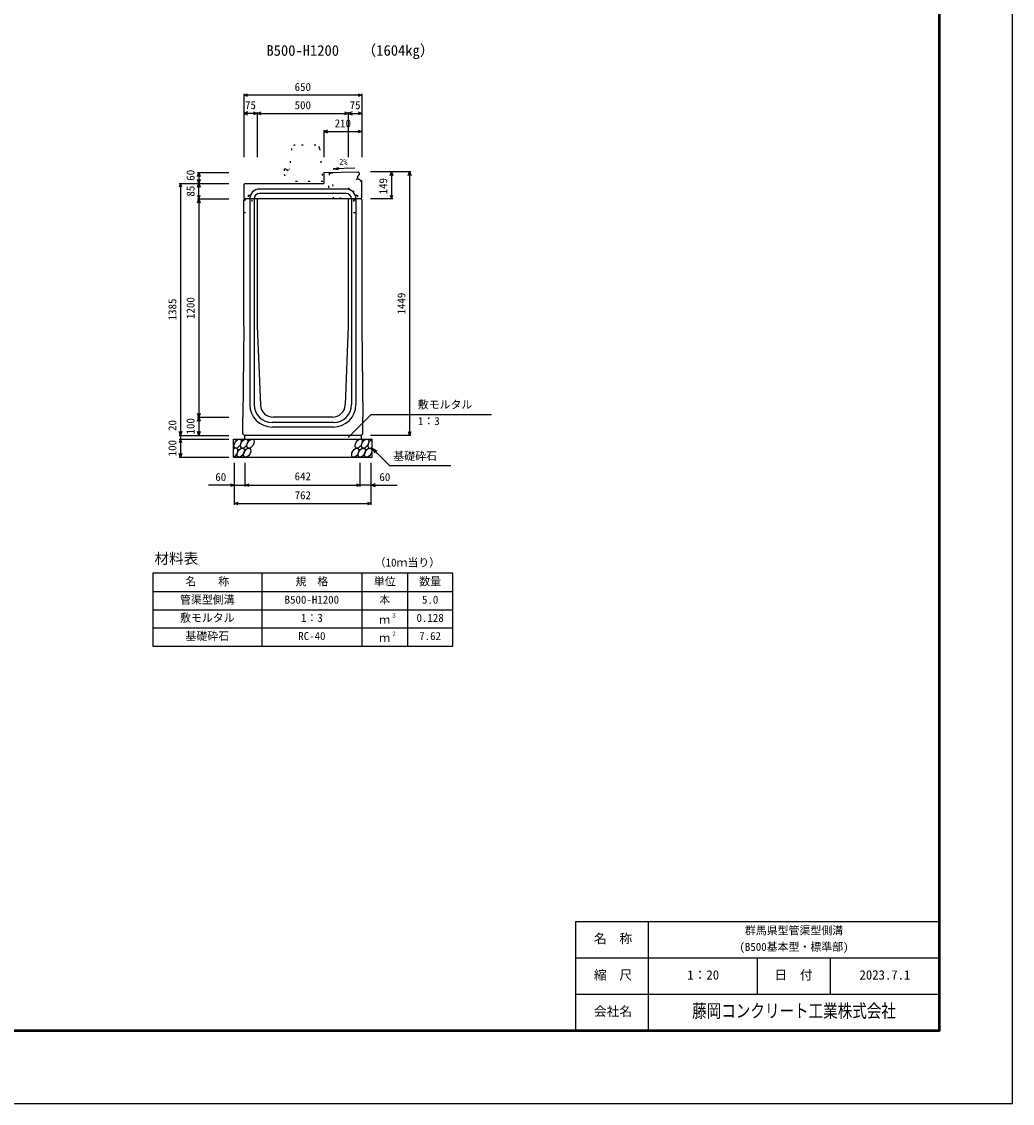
# Model space of a CAD drawing. Units: millimetres, scale not verified. Extents: x -12600 to 12600, y -5940 to 5940.
# Drawn here: x 7154 to 12600, y -5940 to 6 of the extents above; entities that cross this region are included whole.
import ezdxf
from ezdxf.enums import TextEntityAlignment as Align

# ---------------------------------------------------------------- set-up
doc = ezdxf.new("R2010")
doc.units = ezdxf.units.MM
doc.header["$LTSCALE"] = 40
doc.linetypes.add('DOTTED', pattern=[1.75, 0.25, -1.5])
for name, color, linetype, lineweight in [('0-0_DIM', 7, 'Continuous', 25), ('0-1_Defpoints', 5, 'Continuous', 25), ('0-2_HATCH', 6, 'Continuous', 25), ('0-3_HYO', 3, 'Continuous', 25), ('0-4_HYO2', 4, 'Continuous', 25), ('0-5_OUTLINE', 3, 'Continuous', 25), ('0-6_OUTLINE2', 4, 'DOTTED', 25), ('0-7_TXT', 7, 'Continuous', 25), ('0-8_WAKU', 3, 'Continuous', 25), ('0-9_WAKU-LINE', 7, 'Continuous', 25)]:
    doc.layers.add(name, color=color, linetype=linetype, lineweight=lineweight)
doc.layers.add('0-A_WAKU-TXT', color=7, linetype='Continuous')
doc.styles.add('ＭＳ ゴシック', font='')
doc.styles.get('ＭＳ ゴシック').set_extended_font_data('MS Gothic')

msp = doc.modelspace()

# ---------------------------------------------------------------- linework, layer by layer
at = {"layer": '0-0_DIM'}
for p, q in [((8375, -391.04), (8375, -738.54)), ((9025, -398.54), (8375, -398.54)), ((9025, -391.04), (9025, -738.54)), ((8450, -498.54), (8375, -498.54)), ((8450, -491.04), (8450, -738.54)), ((8450, -498.54), (8950, -498.54)), ((8950, -491.04), (8950, -738.54)), ((8950, -498.54), (9025, -498.54)), ((8815, -591.04), (8815, -738.54)), ((8815, -598.54), (9025, -598.54)), ((8120.5, -823.54), (8293, -823.54)), ((8128, -823.54), (8128, -883.54)), ((9294.5, -819.54), (9072, -819.54)), ((9187, -819.54), (9187, -968.54)), ((9287, -819.54), (9287, -2268.54)), ((8020.5, -883.54), (8293, -883.54)), ((8028, -883.54), (8028, -2268.54)), ((8128, -968.54), (8128, -883.54)), ((8120.5, -968.54), (8293, -968.54)), ((8128, -968.54), (8128, -2168.54)), ((9194.5, -968.54), (9072, -968.54)), ((8120.5, -2168.54), (8293, -2168.54)), ((8128, -2168.54), (8128, -2268.54)), ((8949.77, -2279.35), (9076, -2153.11)), ((9076, -2153.11), (9737.46, -2153.11)), ((8020.5, -2268.54), (8293, -2268.54)), ((8020.5, -2288.54), (8293, -2288.54)), ((8028, -2268.54), (8028, -2288.54)), ((8028, -2288.54), (8028, -2388.54)), ((9294.5, -2268.54), (9072, -2268.54)), ((9081, -2338.54), (9176.76, -2434.29)), ((9081, -2338.54), (9106.98, -2353.54)), ((9081, -2338.54), (9096, -2364.52)), ((8020.5, -2388.54), (8293, -2388.54)), ((8324, -2649.9), (8324, -2418.54)), ((8384, -2549.9), (8384, -2418.54)), ((9016, -2549.9), (9016, -2418.54)), ((9076, -2649.9), (9076, -2418.54)), ((9176.76, -2434.29), (9514.31, -2434.29)), ((8324, -2542.4), (8182.21, -2542.4)), ((8324, -2542.4), (8384, -2542.4)), ((8384, -2542.4), (9016, -2542.4)), ((9076, -2542.4), (9016, -2542.4)), ((9076, -2542.4), (9217.79, -2542.4)), ((8324, -2642.4), (9076, -2642.4))]:
    msp.add_line(p, q, dxfattribs=at)
for points in [[(8396.14, -406.23), (8375, -398.54), (8396.14, -390.84)], [(9003.86, -390.84), (9025, -398.54), (9003.86, -406.23)], [(8396.14, -490.84), (8375, -498.54), (8396.14, -506.23)], [(8428.86, -490.84), (8450, -498.54), (8428.86, -506.23)], [(8471.14, -506.23), (8450, -498.54), (8471.14, -490.84)], [(8928.86, -490.84), (8950, -498.54), (8928.86, -506.23)], [(8971.14, -490.84), (8950, -498.54), (8971.14, -506.23)], [(9003.86, -490.84), (9025, -498.54), (9003.86, -506.23)], [(8836.14, -590.84), (8815, -598.54), (8836.14, -606.23)], [(9003.86, -590.84), (9025, -598.54), (9003.86, -606.23)], [(8120.3, -844.68), (8128, -823.54), (8135.7, -844.68)], [(9179.3, -840.68), (9187, -819.54), (9194.7, -840.68)], [(9279.3, -840.68), (9287, -819.54), (9294.7, -840.68)], [(8035.7, -904.68), (8028, -883.54), (8020.3, -904.68)], [(8135.7, -862.39), (8128, -883.54), (8120.3, -862.39)], [(8120.3, -904.68), (8128, -883.54), (8135.7, -904.68)], [(8120.3, -947.39), (8128, -968.54), (8135.7, -947.39)], [(9179.3, -947.39), (9187, -968.54), (9194.7, -947.39)], [(8120.3, -989.68), (8128, -968.54), (8135.7, -989.68)], [(8135.7, -2147.39), (8128, -2168.54), (8120.3, -2147.39)], [(8120.3, -2189.68), (8128, -2168.54), (8135.7, -2189.68)], [(8035.7, -2247.39), (8028, -2268.54), (8020.3, -2247.39)], [(8135.7, -2247.39), (8128, -2268.54), (8120.3, -2247.39)], [(9279.3, -2247.39), (9287, -2268.54), (9294.7, -2247.39)], [(8035.7, -2309.68), (8028, -2288.54), (8020.3, -2309.68)], [(8035.7, -2367.39), (8028, -2388.54), (8020.3, -2367.39)], [(8302.86, -2534.71), (8324, -2542.4), (8302.86, -2550.1)], [(8405.14, -2550.1), (8384, -2542.4), (8405.14, -2534.71)], [(8994.86, -2534.71), (9016, -2542.4), (8994.86, -2550.1)], [(9097.14, -2534.71), (9076, -2542.4), (9097.14, -2550.1)], [(8345.14, -2650.1), (8324, -2642.4), (8345.14, -2634.71)], [(9054.86, -2634.71), (9076, -2642.4), (9054.86, -2650.1)]]:
    msp.add_lwpolyline(points, dxfattribs=at)
at = {"layer": '0-1_Defpoints'}
msp.add_lwpolyline([(-4200, -5940), (12600, -5940), (12600, 5940), (-4200, 5940)], close=True, dxfattribs=at)
at = {"layer": '0-2_HATCH'}
for centre in [(8341.89, -2313.54), (8377.37, -2313.54), (8412.84, -2313.54), (9007.05, -2313.54), (9042.52, -2313.54), (8358.77, -2363.54), (8394.25, -2363.54), (8988.45, -2363.54), (9023.93, -2363.54), (9059.41, -2363.54)]:
    msp.add_ellipse(centre, major_axis=(14.54, 23.54), ratio=0.5792, dxfattribs=at)
for centre, start_param, end_param in [((9078, -2313.54), 0.6666252, 4.1103269), ((8323.3, -2363.54), 3.7419964, 7.318141)]:
    msp.add_ellipse(centre, major_axis=(14.54, 23.54), ratio=0.5792, start_param=start_param, end_param=end_param, dxfattribs=at)
at = {"layer": '0-3_HYO'}
for p, q in [((8475, -3026.64), (8475, -3426.64)), ((9025, -3026.64), (9025, -3426.64)), ((9275, -3026.64), (9275, -3426.64)), ((7875, -3126.64), (9525, -3126.64))]:
    msp.add_line(p, q, dxfattribs=at)
msp.add_lwpolyline([(7875, -3426.64), (9525, -3426.64), (9525, -3026.64), (7875, -3026.64)], close=True, dxfattribs=at)
at = {"layer": '0-4_HYO2'}
for p, q in [((7875, -3226.64), (9525, -3226.64)), ((7875, -3326.64), (9525, -3326.64))]:
    msp.add_line(p, q, dxfattribs=at)
at = {"layer": '0-5_OUTLINE', "linetype": 'DOTTED'}
for p, q in [((8638.19, -691.59), (8627, -803.54)), ((8771.9, -673.54), (8658.1, -673.54)), ((8791.8, -691.55), (8810, -873.54)), ((8597, -803.54), (8597, -833.54)), ((8597, -803.54), (8605, -803.54)), ((8597, -833.54), (8620, -873.54)), ((8810, -873.54), (8620, -873.54))]:
    msp.add_line(p, q, dxfattribs=at)
at = {"layer": '0-5_OUTLINE'}
for p, q in [((8815, -823.54), (9004, -819.94)), ((8815, -823.54), (8815, -883.54)), ((9004, -819.94), (9009, -824.84)), ((9009, -824.84), (9009, -836.54)), ((8375, -889.54), (8381, -883.54)), ((8375, -889.54), (8375, -962.54)), ((8381, -883.54), (8815, -883.54)), ((9000, -846.54), (9009, -836.54)), ((9000, -846.54), (9000, -856.54)), ((9000, -856.54), (9025, -869.54)), ((8375, -962.54), (8381, -968.54)), ((8375, -974.54), (8381, -968.54)), ((8375, -1668.54), (8375, -974.54)), ((9019, -968.54), (8381, -968.54)), ((8450, -968.54), (8450, -1668.54)), ((8950, -968.54), (8950, -1668.54)), ((9019, -968.54), (9025, -974.54)), ((9025, -974.54), (9025, -1668.54)), ((8375, -1668.54), (8370, -2168.54)), ((8450, -1668.54), (8467.31, -2101.33)), ((8950, -1668.54), (8932.69, -2101.33)), ((9025, -1668.54), (9030, -2168.54)), ((8370, -2259.54), (8370, -2168.54)), ((8862.74, -2168.54), (8537.26, -2168.54)), ((9030, -2259.54), (9030, -2168.54)), ((8319, -2288.54), (9081, -2288.54)), ((8319, -2388.54), (8319, -2288.54)), ((8370, -2259.54), (8379, -2268.54)), ((9021, -2268.54), (8379, -2268.54)), ((8379, -2268.54), (8379, -2288.54)), ((9021, -2268.54), (9030, -2259.54)), ((9021, -2268.54), (9021, -2288.54)), ((9081, -2388.54), (9081, -2288.54)), ((8319, -2388.54), (9081, -2388.54))]:
    msp.add_line(p, q, dxfattribs=at)
at = {"layer": '0-5_OUTLINE', "linetype": 'DOTTED'}
msp.add_lwpolyline([(8605, -803.54), (8615, -813.54), (8625, -803.54), (8627, -803.54)], dxfattribs=at)
at = {"layer": '0-5_OUTLINE'}
msp.add_lwpolyline([(9019, -968.54), (9025, -962.54), (9025, -869.54)], dxfattribs=at)
at = {"layer": '0-5_OUTLINE', "linetype": 'DOTTED'}
for centre, start, end in [((8658.1, -693.54), 90, 174.40835), ((8771.9, -693.54), 4.08463, 90)]:
    msp.add_arc(centre, 20, start, end, dxfattribs=at)
at = {"layer": '0-5_OUTLINE'}
for centre, start, end in [((8537.26, -2098.54), 182.29061, 270.36797), ((8862.74, -2098.54), 270, 357.70939)]:
    msp.add_arc(centre, 70, start, end, dxfattribs=at)
at = {"layer": '0-6_OUTLINE2'}
for p, q in [((8845, -827.29), (8838.5, -968.54)), ((8845, -827.29), (8842.53, -823.01)), ((8845, -827.29), (8863, -827.29)), ((8863, -827.29), (8865.73, -822.57)), ((8869.5, -968.54), (8863, -827.29)), ((8902.91, -968.54), (9001.45, -857.29)), ((9023.39, -868.7), (8945.93, -968.54)), ((8399, -948.04), (8411, -948.04)), ((8399, -948.04), (8399, -973.04)), ((8411, -948.04), (8411, -973.04)), ((8989, -948.04), (9001, -948.04)), ((8989, -948.04), (8989, -973.04)), ((9001, -948.04), (9001, -973.04)), ((8376.5, -973.04), (8420, -973.04)), ((8420, -973.04), (8420, -1043.54)), ((8979.45, -973.04), (8979.45, -1043.54)), ((8979.45, -973.04), (9023.5, -973.04)), ((8375, -1043.54), (8420, -1043.54)), ((8979.45, -1043.54), (9024.45, -1043.54))]:
    msp.add_line(p, q, dxfattribs=at)
at = {"layer": '0-6_OUTLINE2', "linetype": 'Continuous'}
for p, q in [((8938, -914.54), (8462, -914.54)), ((8938, -938.54), (8462, -938.54)), ((8408, -968.54), (8408, -2098.54)), ((8432, -968.54), (8432, -2098.54)), ((8968, -968.54), (8968, -2098.54)), ((8992, -968.54), (8992, -2098.54)), ((8868, -2198.54), (8532, -2198.54)), ((8868, -2222.54), (8532, -2222.54))]:
    msp.add_line(p, q, dxfattribs=at)
for centre, radius, start, end in [((8462, -968.54), 54, 90, 180), ((8462, -968.54), 30, 90, 180), ((8938, -968.54), 54, 0, 90), ((8938, -968.54), 30, 0, 90), ((8532, -2098.54), 124, 180, 270), ((8532, -2098.54), 100, 180, 270), ((8868, -2098.54), 100, 270, 0), ((8868, -2098.54), 124, 270, 0)]:
    msp.add_arc(centre, radius, start, end, dxfattribs=at)
at = {"layer": '0-7_TXT'}
msp.add_line((8866.66, -802.55), (8896.3, -807.2), dxfattribs=at)
msp.add_lwpolyline([(8985.51, -800.29), (8866.66, -802.55), (8896.1, -796.78)], dxfattribs=at)
at = {"layer": '0-8_WAKU'}
for p, q in [((10200, -4940), (12200, -4940)), ((10200, -5540), (10200, -4940))]:
    msp.add_line(p, q, dxfattribs=at)
at = {"layer": '0-8_WAKU', "lineweight": 50}
msp.add_lwpolyline([(-3800, -5540), (12200, -5540), (12200, 5540), (-3800, 5540)], close=True, dxfattribs=at)
at = {"layer": '0-9_WAKU-LINE'}
for p, q in [((10600, -5540), (10600, -4940)), ((10200, -5140), (12200, -5140)), ((11200, -5340), (11200, -5140)), ((11600, -5340), (11600, -5140)), ((10200, -5340), (12200, -5340))]:
    msp.add_line(p, q, dxfattribs=at)

# ---------------------------------------------------------------- texts
at = {"layer": '0-0_DIM', "style": 'ＭＳ ゴシック'}
for s, p in [('650', (8655, -388.54)), ('75', (8382.5, -488.54)), ('500', (8655, -488.54)), ('75', (8957.5, -488.54)), ('210', (8875, -588.54)), ('敷モルタル', (9331.6, -2134.38)), ('1：3', (9332.6, -2225.07)), ('基礎砕石', (9197.32, -2417.12)), ('60', (8219, -2532.4)), ('642', (8655, -2528.54)), ('60', (9121, -2532.4)), ('762', (8655, -2632.4))]:
    msp.add_text(s, height=43.99, dxfattribs=at).set_placement(p, align=Align.BOTTOM_LEFT)
for s, p in [('60', (8118, -868.54)), ('149', (9177, -944.04)), ('85', (8118, -956.04)), ('1385', (8018, -1636.04)), ('1200', (8118, -1628.54)), ('1449', (9277, -1604.04)), ('20', (8018, -2244.22)), ('100', (8118, -2263.54)), ('100', (8018, -2383.54))]:
    msp.add_text(s, height=43.99, rotation=90, dxfattribs=at).set_placement(p, align=Align.BOTTOM_LEFT)
at = {"layer": '0-7_TXT', "style": 'ＭＳ ゴシック'}
for s, height, p in [('（1604kg）', 58.65, (9023.7, -199.16)), ('B500-H1200', 58.65, (8500, -199.56)), ('2%', 32.99, (8900.59, -791.54)), ('材料表', 58.65, (7885, -2991.64)), ('（10ｍ当り）', 43.99, (9095, -3002.64)), ('名\u3000\u3000称', 43.99, (8055, -3106.64)), ('規\u3000格', 43.99, (8660, -3106.64)), ('単位', 43.99, (9090, -3106.64)), ('数量', 43.99, (9340, -3106.64)), ('管渠型側溝', 43.99, (8025, -3206.64)), ('B500-H1200', 43.99, (8600, -3206.64)), ('本', 43.99, (9120, -3206.64)), ('5.0', 43.99, (9355, -3206.64)), ('敷モルタル', 43.99, (8025, -3306.64)), ('1：3', 43.99, (8690, -3306.64)), ('ｍ', 43.99, (9120, -3316.64)), ('３', 21.99, (9185.54, -3276.27)), ('0.128', 43.99, (9325, -3306.64)), ('基礎砕石', 43.99, (8055, -3406.64)), ('RC-40', 43.99, (8675, -3406.64)), ('ｍ', 43.99, (9120, -3416.64)), ('２', 21.99, (9185.54, -3376.27)), ('7.62', 43.99, (9340, -3406.64))]:
    msp.add_text(s, height=height, dxfattribs=at).set_placement(p, align=Align.BOTTOM_LEFT)
at = {"layer": '0-A_WAKU-TXT', "style": 'ＭＳ ゴシック'}
for s, height, p in [('群馬県型管渠型側溝', 43.99, (11130, -5025)), ('名\u3000称', 51.32, (10299.9, -5075)), ('(B500基本型・標準部)', 43.99, (11100, -5115)), ('縮\u3000尺', 51.32, (10299.9, -5275)), ('1：20', 51.32, (10813.5, -5275)), ('日\u3000付', 51.32, (11291.89, -5275)), ('2023.7.1', 51.32, (11760, -5275)), ('会社名', 51.32, (10299.9, -5475))]:
    msp.add_text(s, height=height, dxfattribs=at).set_placement(p, align=Align.BOTTOM_LEFT)
at = {"layer": '0-A_WAKU-TXT', "style": 'ＭＳ ゴシック', "width": 0.8}
msp.add_text('藤岡コンクリート工業株式会社', height=73.31, dxfattribs=at).set_placement((10840, -5490), align=Align.BOTTOM_LEFT)

doc.saveas('drawing.dxf')
